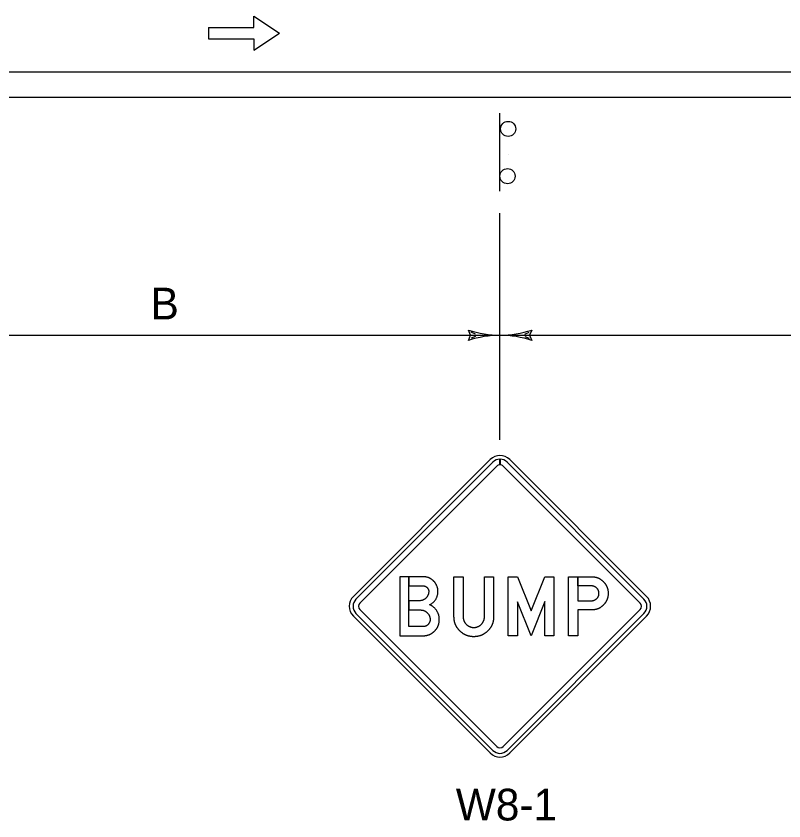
# Model space of a CAD drawing. Extents: x 0 to 32, y 0 to 21.
# Drawn here: x 9.216 to 12.608, y 12.453 to 16.006 of the extents above; entities that cross this region are included whole.
import ezdxf

# ---------------------------------------------------------------- set-up
doc = ezdxf.new("R2010")
doc.units = 0
doc.layers.add('Level 1', color=7, linetype='Continuous')

msp = doc.modelspace()

# ---------------------------------------------------------------- linework, layer by layer
at = {"layer": 'Level 1'}
for p, q in [((10.2657, 15.9557), (10.2657, 16.0057)), ((10.2657, 16.0057), (10.3792, 15.9307)), ((10.0657, 15.9557), (10.0657, 15.9057)), ((10.0657, 15.9557), (10.2657, 15.9557)), ((10.2657, 15.8557), (10.3792, 15.9307)), ((10.0657, 15.9057), (10.2657, 15.9057)), ((10.2657, 15.9057), (10.2657, 15.8557)), ((1.732, 15.7603), (14.3537, 15.7603)), ((29.0666, 15.6467), (1.732, 15.6467)), ((11.3535, 15.2328), (11.3535, 15.5767)), ((11.3897, 15.3937), (11.3897, 15.3937)), ((11.3535, 14.3652), (11.3535, 15.1352)), ((11.2238, 14.5967), (11.2139, 14.6198)), ((11.2448, 14.6016), (11.2256, 14.6098)), ((11.4631, 14.6016), (11.4823, 14.6098)), ((11.4939, 14.6198), (11.4841, 14.5967)), ((8.3538, 14.5967), (11.3535, 14.5967)), ((11.2139, 14.5736), (11.2238, 14.5967)), ((11.2448, 14.5917), (11.2256, 14.5836)), ((11.3539, 14.5967), (14.3537, 14.5967)), ((11.4631, 14.5917), (11.4823, 14.5836)), ((11.4841, 14.5967), (11.4939, 14.5736)), ((11.3535, 14.1359), (11.3535, 14.5267)), ((11.3103, 14.048), (10.7059, 13.4436)), ((11.3535, 14.0252), (11.3535, 14.0496)), ((11.3538, 14.0496), (11.3538, 14.0252)), ((12.0011, 13.4436), (11.3967, 14.048)), ((10.9512, 13.4903), (10.9512, 13.5309)), ((10.9515, 13.5309), (10.9515, 13.4903)), ((11.697, 13.5309), (11.697, 13.4903)), ((11.6973, 13.4903), (11.6973, 13.5309)), ((10.7347, 13.4149), (10.7347, 13.4149)), ((10.9512, 13.3842), (10.9512, 13.4251)), ((10.9515, 13.4251), (10.9515, 13.3842)), ((10.7059, 13.3573), (11.3103, 12.7529)), ((11.3967, 12.7529), (12.0011, 13.3573))]:
    msp.add_line(p, q, dxfattribs=at)
for points in [[(11.3219, 14.0365), (10.7175, 13.4321)], [(11.9896, 13.4321), (11.3852, 14.0365)], [(10.7347, 13.4149), (11.3391, 14.0193)], [(11.3679, 14.0193), (11.9723, 13.4149)], [(10.9105, 13.2703), (11.0142, 13.2703), (11.0159, 13.2703), (11.0176, 13.2704), (11.0193, 13.2705), (11.021, 13.2706), (11.0227, 13.2708), (11.0243, 13.271), (11.026, 13.2712), (11.0276, 13.2715), (11.0292, 13.2718), (11.0308, 13.2721), (11.0324, 13.2725), (11.0339, 13.2729), (11.0355, 13.2734), (11.037, 13.2739), (11.0385, 13.2744), (11.04, 13.2749), (11.0415, 13.2755), (11.043, 13.2762), (11.0445, 13.2768), (11.0459, 13.2775), (11.0473, 13.2783), (11.0488, 13.2791), (11.0502, 13.2799), (11.0515, 13.2807), (11.0529, 13.2816), (11.0543, 13.2825), (11.0556, 13.2835), (11.0569, 13.2845), (11.0583, 13.2855), (11.0596, 13.2866), (11.0608, 13.2877), (11.0621, 13.2888), (11.0634, 13.29), (11.0646, 13.2912), (11.0658, 13.2924), (11.067, 13.2937), (11.0682, 13.2949), (11.0693, 13.2962), (11.0703, 13.2975), (11.0714, 13.2988), (11.0724, 13.3001), (11.0733, 13.3015), (11.0742, 13.3028), (11.0751, 13.3042), (11.076, 13.3056), (11.0768, 13.307), (11.0776, 13.3084), (11.0783, 13.3098), (11.079, 13.3113), (11.0797, 13.3128), (11.0803, 13.3142), (11.0809, 13.3157), (11.0815, 13.3172), (11.082, 13.3188), (11.0825, 13.3203), (11.083, 13.3219), (11.0834, 13.3234), (11.0838, 13.325), (11.0841, 13.3266), (11.0844, 13.3282), (11.0847, 13.3299), (11.0849, 13.3315), (11.0851, 13.3332), (11.0853, 13.3349), (11.0854, 13.3366), (11.0855, 13.3383), (11.0856, 13.34), (11.0856, 13.3417), (11.0855, 13.3441), (11.0854, 13.3464), (11.0853, 13.3487), (11.085, 13.351), (11.0847, 13.3532), (11.0843, 13.3554), (11.0838, 13.3577), (11.0833, 13.3599), (11.0827, 13.362), (11.082, 13.3642), (11.0812, 13.3663), (11.0804, 13.3684), (11.0795, 13.3705), (11.0785, 13.3726), (11.0774, 13.3747), (11.0763, 13.3767), (11.0751, 13.3787), (11.0739, 13.3807), (11.0725, 13.3827), (11.0712, 13.3846), (11.0698, 13.3864), (11.0683, 13.3882), (11.0668, 13.3899), (11.0652, 13.3916), (11.0636, 13.3932), (11.0619, 13.3947), (11.0602, 13.3962), (11.0585, 13.3977), (11.0566, 13.3991), (11.0548, 13.4004), (11.0529, 13.4017), (11.0509, 13.4029), (11.0489, 13.404), (11.0469, 13.4051), (11.0448, 13.4062), (11.0426, 13.4072), (11.0447, 13.4082), (11.0468, 13.4093), (11.0487, 13.4105), (11.0507, 13.4117), (11.0525, 13.413), (11.0544, 13.4143), (11.0561, 13.4157), (11.0578, 13.4172), (11.0595, 13.4187), (11.0611, 13.4203), (11.0626, 13.422), (11.0641, 13.4237), (11.0656, 13.4254), (11.067, 13.4273), (11.0683, 13.4292), (11.0696, 13.4311), (11.0709, 13.4333), (11.0721, 13.4354), (11.0732, 13.4376), (11.0742, 13.4398), (11.0751, 13.442), (11.076, 13.4443), (11.0767, 13.4466), (11.0774, 13.4489), (11.078, 13.4512), (11.0785, 13.4536), (11.0789, 13.456), (11.0792, 13.4584), (11.0794, 13.4608), (11.0795, 13.4633), (11.0796, 13.4658), (11.0796, 13.4675), (11.0795, 13.4692), (11.0794, 13.4709), (11.0793, 13.4726), (11.0791, 13.4743), (11.0789, 13.4759), (11.0786, 13.4775), (11.0783, 13.4791), (11.078, 13.4807), (11.0776, 13.4823), (11.0772, 13.4839), (11.0767, 13.4854), (11.0762, 13.487), (11.0757, 13.4885), (11.0751, 13.49), (11.0745, 13.4915), (11.0738, 13.4929), (11.0731, 13.4944), (11.0724, 13.4958), (11.0716, 13.4972), (11.0708, 13.4986), (11.0699, 13.5), (11.0691, 13.5014), (11.0681, 13.5027), (11.0671, 13.5041), (11.0661, 13.5054), (11.0651, 13.5067), (11.064, 13.508), (11.0628, 13.5093), (11.0617, 13.5105), (11.0604, 13.5118), (11.0592, 13.513), (11.0579, 13.5142), (11.0567, 13.5153), (11.0554, 13.5164), (11.0541, 13.5175), (11.0527, 13.5185), (11.0514, 13.5195), (11.05, 13.5204), (11.0487, 13.5213), (11.0473, 13.5222), (11.0459, 13.523), (11.0445, 13.5238), (11.043, 13.5245), (11.0416, 13.5252), (11.0401, 13.5258), (11.0386, 13.5265), (11.0371, 13.527), (11.0356, 13.5276), (11.0341, 13.5281), (11.0325, 13.5285), (11.031, 13.529), (11.0294, 13.5293), (11.0278, 13.5297), (11.0262, 13.53), (11.0246, 13.5302), (11.0229, 13.5304), (11.0213, 13.5306), (11.0196, 13.5308), (11.0179, 13.5309), (11.0162, 13.5309), (11.0145, 13.5309), (10.9515, 13.5309)], [(10.9512, 13.5309), (10.9105, 13.5309), (10.9105, 13.2703)], [(11.1503, 13.5309), (11.191, 13.5309), (11.191, 13.3537), (11.191, 13.352), (11.1911, 13.3502), (11.1912, 13.3486), (11.1914, 13.3469), (11.1917, 13.3452), (11.192, 13.3436), (11.1924, 13.342), (11.1928, 13.3404), (11.1933, 13.3389), (11.1938, 13.3373), (11.1944, 13.3358), (11.1951, 13.3343), (11.1958, 13.3329), (11.1965, 13.3314), (11.1974, 13.33), (11.1983, 13.3286), (11.1992, 13.3272), (11.2002, 13.3259), (11.2012, 13.3246), (11.2024, 13.3233), (11.2035, 13.322), (11.2048, 13.3207), (11.206, 13.3195), (11.2073, 13.3184), (11.2086, 13.3173), (11.21, 13.3162), (11.2113, 13.3152), (11.2127, 13.3143), (11.2141, 13.3134), (11.2155, 13.3126), (11.217, 13.3118), (11.2184, 13.3111), (11.2199, 13.3105), (11.2214, 13.3099), (11.223, 13.3093), (11.2245, 13.3089), (11.2261, 13.3084), (11.2277, 13.3081), (11.2294, 13.3078), (11.231, 13.3075), (11.2327, 13.3073), (11.2344, 13.3072), (11.2361, 13.3071), (11.2378, 13.3071), (11.2396, 13.3071), (11.2413, 13.3072), (11.243, 13.3073), (11.2447, 13.3075), (11.2463, 13.3078), (11.2479, 13.3081), (11.2496, 13.3084), (11.2511, 13.3089), (11.2527, 13.3093), (11.2542, 13.3099), (11.2557, 13.3105), (11.2572, 13.3111), (11.2587, 13.3118), (11.2602, 13.3126), (11.2616, 13.3134), (11.263, 13.3143), (11.2644, 13.3152), (11.2657, 13.3162), (11.2671, 13.3173), (11.2684, 13.3184), (11.2697, 13.3195), (11.2709, 13.3207), (11.2721, 13.322), (11.2733, 13.3233), (11.2744, 13.3246), (11.2755, 13.3259), (11.2765, 13.3272), (11.2774, 13.3286), (11.2783, 13.33), (11.2791, 13.3314), (11.2799, 13.3329), (11.2806, 13.3343), (11.2813, 13.3358), (11.2819, 13.3373), (11.2824, 13.3389), (11.2829, 13.3404), (11.2833, 13.342), (11.2837, 13.3436), (11.284, 13.3452), (11.2843, 13.3469), (11.2845, 13.3486), (11.2846, 13.3502), (11.2847, 13.352), (11.2847, 13.3537), (11.2847, 13.5309), (11.3254, 13.5309), (11.3254, 13.3537), (11.3254, 13.352), (11.3253, 13.3503), (11.3252, 13.3486), (11.3251, 13.3469), (11.325, 13.3452), (11.3248, 13.3436), (11.3247, 13.3419), (11.3244, 13.3403), (11.3242, 13.3387), (11.3239, 13.3371), (11.3236, 13.3355), (11.3233, 13.3339), (11.3229, 13.3323), (11.3225, 13.3307), (11.3221, 13.3292), (11.3216, 13.3277), (11.3212, 13.3261), (11.3207, 13.3246), (11.3201, 13.3231), (11.3195, 13.3216), (11.319, 13.3201), (11.3183, 13.3187), (11.3177, 13.3172), (11.317, 13.3158), (11.3163, 13.3143), (11.3155, 13.3129), (11.3148, 13.3115), (11.314, 13.3101), (11.3131, 13.3087), (11.3123, 13.3074), (11.3114, 13.306), (11.3105, 13.3046), (11.3095, 13.3033), (11.3085, 13.302), (11.3075, 13.3007), (11.3065, 13.2994), (11.3055, 13.2981), (11.3044, 13.2968), (11.3032, 13.2955), (11.3021, 13.2943), (11.3009, 13.2931), (11.2997, 13.2918), (11.2985, 13.2906), (11.2972, 13.2894), (11.296, 13.2883), (11.2947, 13.2872), (11.2934, 13.2861), (11.2922, 13.285), (11.2909, 13.284), (11.2896, 13.283), (11.2882, 13.282), (11.2869, 13.2811), (11.2855, 13.2801), (11.2842, 13.2793), (11.2828, 13.2784), (11.2814, 13.2776), (11.28, 13.2768), (11.2786, 13.276), (11.2772, 13.2753), (11.2758, 13.2745), (11.2743, 13.2739), (11.2729, 13.2732), (11.2714, 13.2726), (11.2699, 13.272), (11.2684, 13.2714), (11.2669, 13.2709), (11.2654, 13.2704), (11.2639, 13.2699), (11.2624, 13.2694), (11.2608, 13.269), (11.2592, 13.2686), (11.2577, 13.2682), (11.2561, 13.2679), (11.2545, 13.2676), (11.2529, 13.2673), (11.2513, 13.2671), (11.2496, 13.2669), (11.248, 13.2667), (11.2463, 13.2665), (11.2446, 13.2664), (11.243, 13.2663), (11.2413, 13.2662), (11.2396, 13.2662), (11.2378, 13.2662), (11.2361, 13.2662), (11.2344, 13.2662), (11.2327, 13.2663), (11.231, 13.2664), (11.2294, 13.2665), (11.2277, 13.2667), (11.2261, 13.2669), (11.2244, 13.2671), (11.2228, 13.2673), (11.2212, 13.2676), (11.2196, 13.2679), (11.218, 13.2682), (11.2164, 13.2686), (11.2149, 13.269), (11.2133, 13.2694), (11.2118, 13.2699), (11.2103, 13.2704), (11.2087, 13.2709), (11.2072, 13.2714), (11.2057, 13.272), (11.2043, 13.2726), (11.2028, 13.2732), (11.2013, 13.2739), (11.1999, 13.2745), (11.1985, 13.2753), (11.1971, 13.276), (11.1956, 13.2768), (11.1943, 13.2776), (11.1929, 13.2784), (11.1915, 13.2793), (11.1901, 13.2801), (11.1888, 13.2811), (11.1875, 13.282), (11.1861, 13.283), (11.1848, 13.284), (11.1835, 13.285), (11.1822, 13.2861), (11.181, 13.2872), (11.1797, 13.2883), (11.1784, 13.2894), (11.1772, 13.2906), (11.176, 13.2918), (11.1748, 13.2931), (11.1736, 13.2943), (11.1724, 13.2955), (11.1713, 13.2968), (11.1702, 13.2981), (11.1692, 13.2994), (11.1681, 13.3007), (11.1671, 13.302), (11.1662, 13.3033), (11.1652, 13.3046), (11.1643, 13.306), (11.1634, 13.3074), (11.1625, 13.3087), (11.1617, 13.3101), (11.1609, 13.3115), (11.1601, 13.3129), (11.1594, 13.3143), (11.1587, 13.3158), (11.158, 13.3172), (11.1574, 13.3187), (11.1567, 13.3201), (11.1561, 13.3216), (11.1556, 13.3231), (11.155, 13.3246), (11.1545, 13.3261), (11.154, 13.3277), (11.1536, 13.3292), (11.1532, 13.3307), (11.1528, 13.3323), (11.1524, 13.3339), (11.1521, 13.3355), (11.1518, 13.3371), (11.1515, 13.3387), (11.1512, 13.3403), (11.151, 13.3419), (11.1508, 13.3436), (11.1507, 13.3452), (11.1505, 13.3469), (11.1504, 13.3486), (11.1504, 13.3503), (11.1503, 13.352), (11.1503, 13.3537), (11.1503, 13.5309)], [(11.5917, 13.2703), (11.5511, 13.2703), (11.5511, 13.4209), (11.4911, 13.2703), (11.4309, 13.4202), (11.4309, 13.2703), (11.3902, 13.2703), (11.3902, 13.5309), (11.4305, 13.5309), (11.4911, 13.3801), (11.5512, 13.5309), (11.5917, 13.5309), (11.5917, 13.2703)], [(11.6973, 13.5309), (11.7582, 13.5309), (11.7599, 13.5309), (11.7616, 13.5309), (11.7633, 13.5308), (11.765, 13.5307), (11.7666, 13.5305), (11.7683, 13.5303), (11.7699, 13.5301), (11.7715, 13.5298), (11.7731, 13.5295), (11.7747, 13.5292), (11.7763, 13.5288), (11.7779, 13.5284), (11.7794, 13.528), (11.781, 13.5275), (11.7825, 13.527), (11.784, 13.5265), (11.7855, 13.5259), (11.7869, 13.5253), (11.7884, 13.5246), (11.7899, 13.5239), (11.7913, 13.5232), (11.7927, 13.5224), (11.7941, 13.5217), (11.7955, 13.5208), (11.7969, 13.52), (11.7983, 13.5191), (11.7996, 13.5181), (11.8009, 13.5172), (11.8023, 13.5162), (11.8036, 13.5151), (11.8049, 13.5141), (11.8061, 13.513), (11.8074, 13.5118), (11.8086, 13.5106), (11.8099, 13.5094), (11.8111, 13.5082), (11.8123, 13.5069), (11.8134, 13.5057), (11.8145, 13.5044), (11.8156, 13.5031), (11.8166, 13.5018), (11.8176, 13.5005), (11.8186, 13.4991), (11.8195, 13.4978), (11.8204, 13.4964), (11.8213, 13.4951), (11.8221, 13.4937), (11.8229, 13.4923), (11.8236, 13.4908), (11.8244, 13.4894), (11.825, 13.4879), (11.8257, 13.4865), (11.8263, 13.485), (11.8269, 13.4835), (11.8274, 13.482), (11.8279, 13.4805), (11.8284, 13.4789), (11.8288, 13.4774), (11.8293, 13.4758), (11.8296, 13.4743), (11.83, 13.4727), (11.8303, 13.4711), (11.8305, 13.4694), (11.8307, 13.4678), (11.8309, 13.4661), (11.8311, 13.4645), (11.8312, 13.4628), (11.8313, 13.4611), (11.8314, 13.4594), (11.8314, 13.4577), (11.8314, 13.4559), (11.8313, 13.4542), (11.8312, 13.4525), (11.8311, 13.4508), (11.8309, 13.4491), (11.8307, 13.4475), (11.8305, 13.4458), (11.8303, 13.4442), (11.83, 13.4426), (11.8296, 13.441), (11.8293, 13.4394), (11.8288, 13.4378), (11.8284, 13.4363), (11.8279, 13.4347), (11.8274, 13.4332), (11.8269, 13.4317), (11.8263, 13.4302), (11.8257, 13.4287), (11.825, 13.4272), (11.8244, 13.4258), (11.8236, 13.4243), (11.8229, 13.4229), (11.8221, 13.4215), (11.8213, 13.4201), (11.8204, 13.4187), (11.8195, 13.4173), (11.8186, 13.416), (11.8176, 13.4146), (11.8166, 13.4133), (11.8156, 13.412), (11.8145, 13.4107), (11.8134, 13.4094), (11.8123, 13.4082), (11.8111, 13.4069), (11.8099, 13.4057), (11.8086, 13.4045), (11.8074, 13.4033), (11.8061, 13.4021), (11.8049, 13.401), (11.8036, 13.4), (11.8023, 13.3989), (11.8009, 13.3979), (11.7996, 13.397), (11.7983, 13.396), (11.7969, 13.3951), (11.7955, 13.3943), (11.7941, 13.3934), (11.7927, 13.3927), (11.7913, 13.3919), (11.7899, 13.3912), (11.7884, 13.3905), (11.7869, 13.3898), (11.7855, 13.3892), (11.784, 13.3887), (11.7825, 13.3881), (11.781, 13.3876), (11.7794, 13.3871), (11.7779, 13.3867), (11.7763, 13.3863), (11.7747, 13.3859), (11.7731, 13.3856), (11.7715, 13.3853), (11.7699, 13.385), (11.7683, 13.3848), (11.7666, 13.3846), (11.765, 13.3844), (11.7633, 13.3843), (11.7616, 13.3842), (11.7599, 13.3842), (11.7582, 13.3842), (11.697, 13.3842), (11.697, 13.2703), (11.6563, 13.2703), (11.6563, 13.5309)], [(11.6563, 13.5309), (11.697, 13.5309)], [(10.9512, 13.4251), (10.9512, 13.4903)], [(10.9515, 13.4903), (11.0145, 13.4903), (11.0162, 13.4902), (11.018, 13.4901), (11.0197, 13.4898), (11.0213, 13.4894), (11.0229, 13.4888), (11.0245, 13.4882), (11.026, 13.4874), (11.0274, 13.4865), (11.0288, 13.4855), (11.0302, 13.4844), (11.0315, 13.4831), (11.0328, 13.4818), (11.0339, 13.4804), (11.0349, 13.479), (11.0358, 13.4775), (11.0366, 13.476), (11.0372, 13.4744), (11.0377, 13.4728), (11.0382, 13.4711), (11.0385, 13.4694), (11.0386, 13.4676), (11.0387, 13.4658), (11.0387, 13.464), (11.0386, 13.4623), (11.0384, 13.4605), (11.0382, 13.4589), (11.0379, 13.4572), (11.0375, 13.4556), (11.0371, 13.454), (11.0366, 13.4524), (11.036, 13.4508), (11.0354, 13.4493), (11.0347, 13.4478), (11.034, 13.4464), (11.0331, 13.4449), (11.0323, 13.4435), (11.0313, 13.4422), (11.0303, 13.4408), (11.0292, 13.4395), (11.0281, 13.4382), (11.0268, 13.4369), (11.0256, 13.4357), (11.0243, 13.4346), (11.023, 13.4335), (11.0216, 13.4325), (11.0202, 13.4315), (11.0188, 13.4306), (11.0174, 13.4298), (11.016, 13.429), (11.0145, 13.4283), (11.013, 13.4277), (11.0114, 13.4272), (11.0098, 13.4267), (11.0082, 13.4262), (11.0066, 13.4259), (11.005, 13.4256), (11.0033, 13.4254), (11.0016, 13.4252), (10.9998, 13.4251), (10.9981, 13.4251), (10.9515, 13.4251)], [(11.697, 13.4903), (11.697, 13.4251), (11.7582, 13.4251), (11.7599, 13.4251), (11.7617, 13.4252), (11.7633, 13.4254), (11.765, 13.4257), (11.7666, 13.4261), (11.7682, 13.4266), (11.7698, 13.4271), (11.7713, 13.4278), (11.7728, 13.4285), (11.7743, 13.4293), (11.7757, 13.4302), (11.7771, 13.4312), (11.7785, 13.4322), (11.7798, 13.4334), (11.7811, 13.4346), (11.7823, 13.4358), (11.7834, 13.437), (11.7844, 13.4383), (11.7853, 13.4396), (11.7862, 13.4409), (11.787, 13.4423), (11.7877, 13.4437), (11.7883, 13.4451), (11.7889, 13.4466), (11.7894, 13.4481), (11.7898, 13.4496), (11.7901, 13.4511), (11.7904, 13.4527), (11.7906, 13.4544), (11.7907, 13.456), (11.7907, 13.4577), (11.7907, 13.4594), (11.7906, 13.4612), (11.7904, 13.4629), (11.7901, 13.4645), (11.7897, 13.4661), (11.7892, 13.4677), (11.7886, 13.4693), (11.788, 13.4708), (11.7873, 13.4723), (11.7865, 13.4738), (11.7856, 13.4752), (11.7846, 13.4766), (11.7835, 13.478), (11.7823, 13.4793), (11.7811, 13.4807), (11.7798, 13.4819), (11.7785, 13.4831), (11.7771, 13.4841), (11.7757, 13.4851), (11.7743, 13.486), (11.7728, 13.4868), (11.7713, 13.4876), (11.7698, 13.4882), (11.7682, 13.4888), (11.7666, 13.4892), (11.765, 13.4896), (11.7633, 13.4899), (11.7617, 13.4901), (11.7599, 13.4903), (11.7582, 13.4903), (11.6973, 13.4903)], [(10.7175, 13.3688), (11.3219, 12.7644)], [(11.3391, 12.7817), (10.7347, 13.3861)], [(10.9515, 13.3842), (11.0022, 13.3842), (11.004, 13.3841), (11.0057, 13.384), (11.0074, 13.3839), (11.009, 13.3837), (11.0106, 13.3834), (11.0123, 13.383), (11.0139, 13.3826), (11.0154, 13.3822), (11.017, 13.3816), (11.0185, 13.381), (11.02, 13.3804), (11.0214, 13.3797), (11.0229, 13.3789), (11.0243, 13.378), (11.0257, 13.3771), (11.0271, 13.3762), (11.0284, 13.3751), (11.0297, 13.374), (11.031, 13.3729), (11.0323, 13.3717), (11.0335, 13.3704), (11.0347, 13.3691), (11.0358, 13.3678), (11.0369, 13.3664), (11.0378, 13.3651), (11.0388, 13.3637), (11.0396, 13.3623), (11.0404, 13.3608), (11.0411, 13.3593), (11.0418, 13.3578), (11.0424, 13.3563), (11.0429, 13.3548), (11.0434, 13.3532), (11.0438, 13.3516), (11.0442, 13.35), (11.0444, 13.3483), (11.0447, 13.3466), (11.0448, 13.3449), (11.0449, 13.3432), (11.0449, 13.3414), (11.0449, 13.3397), (11.0448, 13.3379), (11.0445, 13.3362), (11.0442, 13.3346), (11.0438, 13.333), (11.0433, 13.3314), (11.0427, 13.3298), (11.042, 13.3283), (11.0412, 13.3268), (11.0404, 13.3254), (11.0394, 13.324), (11.0383, 13.3226), (11.0372, 13.3212), (11.036, 13.3199), (11.0347, 13.3187), (11.0333, 13.3176), (11.0319, 13.3165), (11.0305, 13.3155), (11.0291, 13.3147), (11.0276, 13.3139), (11.026, 13.3132), (11.0245, 13.3126), (11.0228, 13.3121), (11.0212, 13.3117), (11.0195, 13.3114), (11.0178, 13.3111), (11.016, 13.311), (11.0142, 13.311), (10.9512, 13.311), (10.9512, 13.3842)], [(11.9723, 13.3861), (11.3679, 12.7817)], [(11.3852, 12.7644), (11.9896, 13.3688)]]:
    msp.add_lwpolyline(points, dxfattribs=at)
for centre in [(11.3897, 15.5078), (11.3868, 15.2992)]:
    msp.add_circle(centre, 0.0333, dxfattribs=at)
for centre, radius, start, end in [((11.3563, 15.0467), 0.45, 251.5596, 269.7016), ((11.3516, 15.0467), 0.45, 270.2984, 288.4404), ((11.3563, 14.1467), 0.45, 90.2984, 108.4404), ((11.3516, 14.1467), 0.45, 71.5596, 89.7016), ((11.3535, 14.0049), 0.0611, 45, 135), ((11.3535, 14.0049), 0.0448, 90, 135), ((11.3535, 14.0049), 0.0448, 45, 89.5833), ((11.3535, 14.0049), 0.0204, 90, 135), ((11.3535, 14.0049), 0.0204, 45, 89.0832), ((10.7491, 13.4005), 0.0611, 135, 225), ((10.7491, 13.4005), 0.0448, 135, 225), ((11.9579, 13.4005), 0.0448, 315, 45), ((11.9579, 13.4005), 0.0611, 315, 45), ((10.7491, 13.4005), 0.0204, 135, 225), ((11.9579, 13.4005), 0.0204, 315, 45), ((11.3535, 12.7961), 0.0448, 225, 315), ((11.3535, 12.7961), 0.0204, 225, 315), ((11.3535, 12.7961), 0.0611, 225, 315)]:
    msp.add_arc(centre, radius, start, end, dxfattribs=at)

# ---------------------------------------------------------------- texts
for s, p in [('B', (9.8103, 14.6667)), ('W8-1', (11.1584, 12.455))]:
    msp.add_text(s, height=0.14, dxfattribs=at).set_placement(p)

doc.saveas('drawing.dxf')
